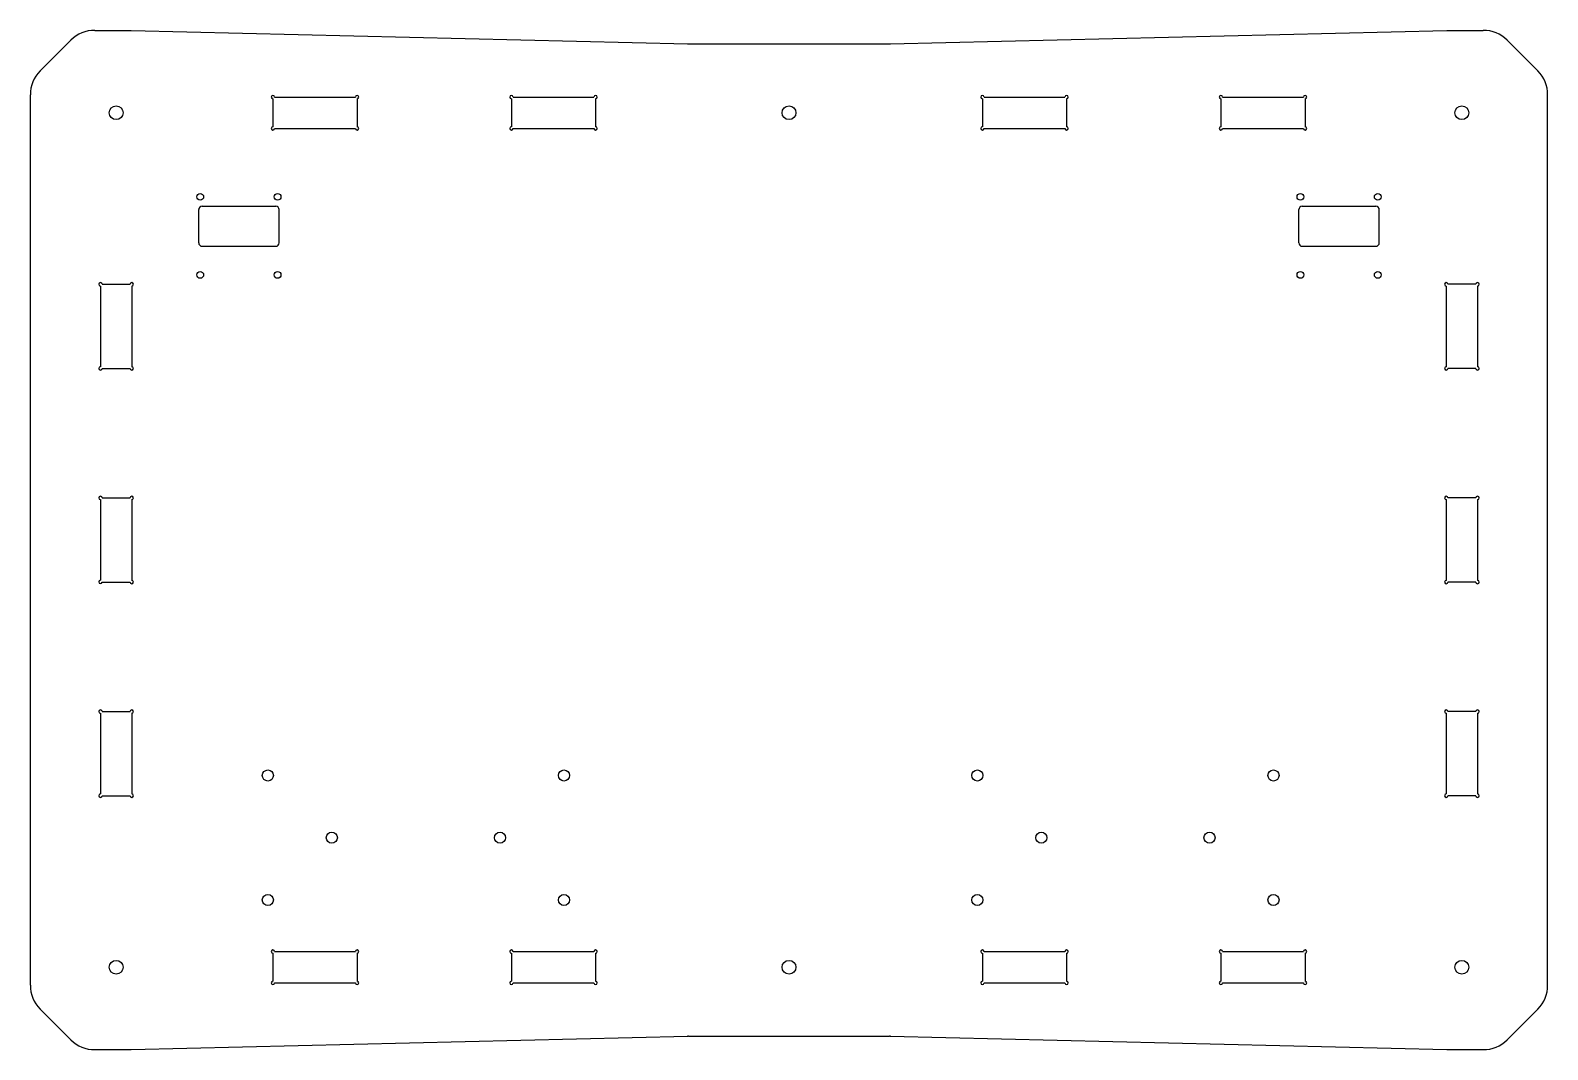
# Model space of a CAD drawing. Header units: millimetres. Extents: x -226 to 226, y -24 to 279.
import ezdxf

# ---------------------------------------------------------------- set-up
doc = ezdxf.new("R2010")
doc.units = ezdxf.units.MM
doc.linetypes.add('CENTERX2', pattern=[20.32, 12.7, -2.54, 2.54, -2.54])

msp = doc.modelspace()

# ---------------------------------------------------------------- linework, layer by layer
at = {"color": 7, "linetype": 'Continuous'}
for p, q in [((-222.57, 266.43), (-213.43, 275.57)), ((-206.36, 278.5), (-195.5, 278.5)), ((-195.5, 278.5), (-30.12, 274.5)), ((30.12, 274.5), (195.5, 278.5)), ((195.5, 278.5), (206.36, 278.5)), ((213.43, 275.57), (222.57, 266.43)), ((-29.88, 274.5), (29.88, 274.5)), ((-225.5, -5.36), (-225.5, 259.36)), ((-153.4, 258.15), (-153.4, 249.85)), ((-152.9, 258.65), (-128.9, 258.65)), ((-128.4, 258.15), (-128.4, 249.85)), ((-82.5, 258.15), (-82.5, 249.85)), ((-82, 258.65), (-58, 258.65)), ((-57.5, 258.15), (-57.5, 249.85)), ((57.5, 258.15), (57.5, 249.85)), ((58, 258.65), (82, 258.65)), ((82.5, 258.15), (82.5, 249.85)), ((128.4, 258.15), (128.4, 249.85)), ((128.9, 258.65), (152.9, 258.65)), ((153.4, 258.15), (153.4, 249.85)), ((225.5, -5.36), (225.5, 259.36)), ((-152.9, 249.35), (-128.9, 249.35)), ((-82, 249.35), (-58, 249.35)), ((58, 249.35), (82, 249.35)), ((128.9, 249.35), (152.9, 249.35)), ((-174.45, 226.2), (-152.55, 226.2)), ((152.55, 226.2), (174.45, 226.2)), ((-175.45, 215.3), (-175.45, 225.2)), ((-151.55, 215.3), (-151.55, 225.2)), ((151.55, 215.3), (151.55, 225.2)), ((175.45, 215.3), (175.45, 225.2)), ((-174.45, 214.3), (-152.55, 214.3)), ((152.55, 214.3), (174.45, 214.3)), ((-204.15, 203), (-195.85, 203)), ((204.15, 203), (195.85, 203)), ((-204.65, 202.5), (-204.65, 178.5)), ((-195.35, 202.5), (-195.35, 178.5)), ((195.35, 202.5), (195.35, 178.5)), ((204.65, 202.5), (204.65, 178.5)), ((-204.15, 178), (-195.85, 178)), ((204.15, 178), (195.85, 178)), ((-204.65, 139), (-204.65, 115.03)), ((-204.15, 139.5), (-195.85, 139.5)), ((-195.35, 139), (-195.35, 115)), ((195.35, 139), (195.35, 115)), ((204.15, 139.5), (195.85, 139.5)), ((204.65, 139), (204.65, 115)), ((-204.14, 114.5), (-195.85, 114.5)), ((204.15, 114.5), (195.85, 114.5)), ((-204.65, 75.5), (-204.65, 51.5)), ((-204.15, 76), (-195.85, 76)), ((-195.35, 75.5), (-195.35, 51.5)), ((195.35, 75.5), (195.35, 51.5)), ((204.15, 76), (195.85, 76)), ((204.65, 75.5), (204.65, 51.5)), ((-204.15, 51), (-195.85, 51)), ((204.15, 51), (195.85, 51)), ((-152.9, 4.65), (-128.9, 4.65)), ((-82, 4.65), (-58, 4.65)), ((58, 4.65), (82, 4.65)), ((128.9, 4.65), (152.9, 4.65)), ((-153.4, 4.15), (-153.4, -4.15)), ((-128.4, 4.15), (-128.4, -4.15)), ((-82.5, 4.15), (-82.5, -4.15)), ((-57.5, 4.15), (-57.5, -4.15)), ((57.5, 4.15), (57.5, -4.15)), ((82.5, 4.15), (82.5, -4.15)), ((128.4, 4.15), (128.4, -4.15)), ((153.4, 4.15), (153.4, -4.15)), ((-152.9, -4.65), (-128.9, -4.65)), ((-82, -4.65), (-58, -4.65)), ((58, -4.65), (82, -4.65)), ((128.9, -4.65), (152.9, -4.65)), ((-213.43, -21.57), (-222.57, -12.43)), ((213.43, -21.57), (222.57, -12.43)), ((-195.5, -24.5), (-30.12, -20.5)), ((-29.88, -20.5), (29.88, -20.5)), ((30.12, -20.5), (195.5, -24.5)), ((-206.36, -24.5), (-195.5, -24.5)), ((195.5, -24.5), (206.36, -24.5))]:
    msp.add_line(p, q, dxfattribs=at)
at = {"color": 7, "linetype": 'CENTERX2'}
for p, q in [((-225.5, 5.5), (-225.5, 248.5)), ((225.5, 5.5), (225.5, 248.5))]:
    msp.add_line(p, q, dxfattribs=at)
at = {"color": 7, "linetype": 'Continuous'}
for centre, radius in [((-200, 254), 2.05), ((0, 254), 2.05), ((200, 254), 2.05), ((-175, 229), 1), ((-152, 229), 1), ((152, 229), 1), ((175, 229), 1), ((-175, 205.8), 1), ((-152, 205.8), 1), ((152, 205.8), 1), ((175, 205.8), 1), ((-154.9, 57), 1.65), ((-66.9, 57), 1.65), ((56, 57), 1.65), ((144, 57), 1.65), ((-135.9, 38.5), 1.65), ((-85.9, 38.5), 1.65), ((75, 38.5), 1.65), ((125, 38.5), 1.65), ((-154.9, 20), 1.65), ((-66.9, 20), 1.65), ((56, 20), 1.65), ((144, 20), 1.65), ((-200, 0), 2.05), ((0, 0), 2.05), ((200, 0), 2.05)]:
    msp.add_circle(centre, radius, dxfattribs=at)
for centre, radius, start, end in [((-206.36, 268.5), 10, 90, 135), ((206.36, 268.5), 10, 45, 90), ((-29.88, 284.5), 10, 268.6155, 270), ((29.88, 284.5), 10, 270, 271.3845), ((-215.5, 259.36), 10, 135, 180), ((215.5, 259.36), 10, 0, 45), ((-153.4, 258.65), 0.5, 0, 270), ((-128.4, 258.65), 0.5, 270, 180), ((-82.5, 258.65), 0.5, 0, 270), ((-57.5, 258.65), 0.5, 270, 180), ((57.5, 258.65), 0.5, 0, 270), ((82.5, 258.65), 0.5, 270, 180), ((128.4, 258.65), 0.5, 0, 270), ((153.4, 258.65), 0.5, 270, 180), ((-153.4, 249.35), 0.5, 90, 360), ((-128.4, 249.35), 0.5, 180, 90), ((-82.5, 249.35), 0.5, 90, 0), ((-57.5, 249.35), 0.5, 180, 90), ((57.5, 249.35), 0.5, 90, 0), ((82.5, 249.35), 0.5, 180, 90), ((128.4, 249.35), 0.5, 90, 0), ((153.4, 249.35), 0.5, 180, 90), ((-174.45, 225.2), 1, 90, 180), ((-152.55, 225.2), 1, 0, 90), ((152.55, 225.2), 1, 90, 180), ((174.45, 225.2), 1, 0, 90), ((-174.45, 215.3), 1, 180, 270), ((-152.55, 215.3), 1, 270, 0), ((152.55, 215.3), 1, 180, 270), ((174.45, 215.3), 1, 270, 0), ((-204.65, 203), 0.5, 0, 270), ((-195.35, 203), 0.5, 270, 180), ((195.35, 203), 0.5, 0, 270), ((204.65, 203), 0.5, 270, 180), ((-204.65, 178), 0.5, 90, 0), ((-195.35, 178), 0.5, 180, 90), ((195.35, 178), 0.5, 90, 0), ((204.65, 178), 0.5, 180, 90), ((-204.65, 139.5), 0.5, 0, 270), ((-195.35, 139.5), 0.5, 270, 180), ((195.35, 139.5), 0.5, 0, 270), ((204.65, 139.5), 0.5, 270, 180), ((-204.64, 114.53), 0.5, 91.4924, 356.3872), ((-195.35, 114.5), 0.5, 180, 90), ((195.35, 114.5), 0.5, 90, 360), ((204.65, 114.5), 0.5, 180, 90), ((-204.65, 76), 0.5, 0, 270), ((-195.35, 76), 0.5, 270, 180), ((195.35, 76), 0.5, 0, 270), ((204.65, 76), 0.5, 270, 180), ((-204.65, 51), 0.5, 90, 0), ((-195.35, 51), 0.5, 180, 90), ((195.35, 51), 0.5, 90, 360), ((204.65, 51), 0.5, 180, 90), ((-153.4, 4.65), 0.5, 0, 270), ((-128.4, 4.65), 0.5, 270, 180), ((-82.5, 4.65), 0.5, 0, 270), ((-57.5, 4.65), 0.5, 270, 180), ((57.5, 4.65), 0.5, 0, 270), ((82.5, 4.65), 0.5, 270, 180), ((128.4, 4.65), 0.5, 0, 270), ((153.4, 4.65), 0.5, 270, 180), ((-153.4, -4.65), 0.5, 90, 0), ((-128.4, -4.65), 0.5, 180, 90), ((-82.5, -4.65), 0.5, 90, 0), ((-57.5, -4.65), 0.5, 180, 90), ((57.5, -4.65), 0.5, 90, 0), ((82.5, -4.65), 0.5, 180, 90), ((128.4, -4.65), 0.5, 90, 0), ((153.4, -4.65), 0.5, 180, 90), ((-215.5, -5.36), 10, 180, 225), ((215.5, -5.36), 10, 315, 0), ((-206.36, -14.5), 10, 225, 270), ((-29.88, -30.5), 10, 90, 91.3845), ((29.88, -30.5), 10, 88.6155, 90), ((206.36, -14.5), 10, 270, 315)]:
    msp.add_arc(centre, radius, start, end, dxfattribs=at)

doc.saveas('drawing.dxf')
